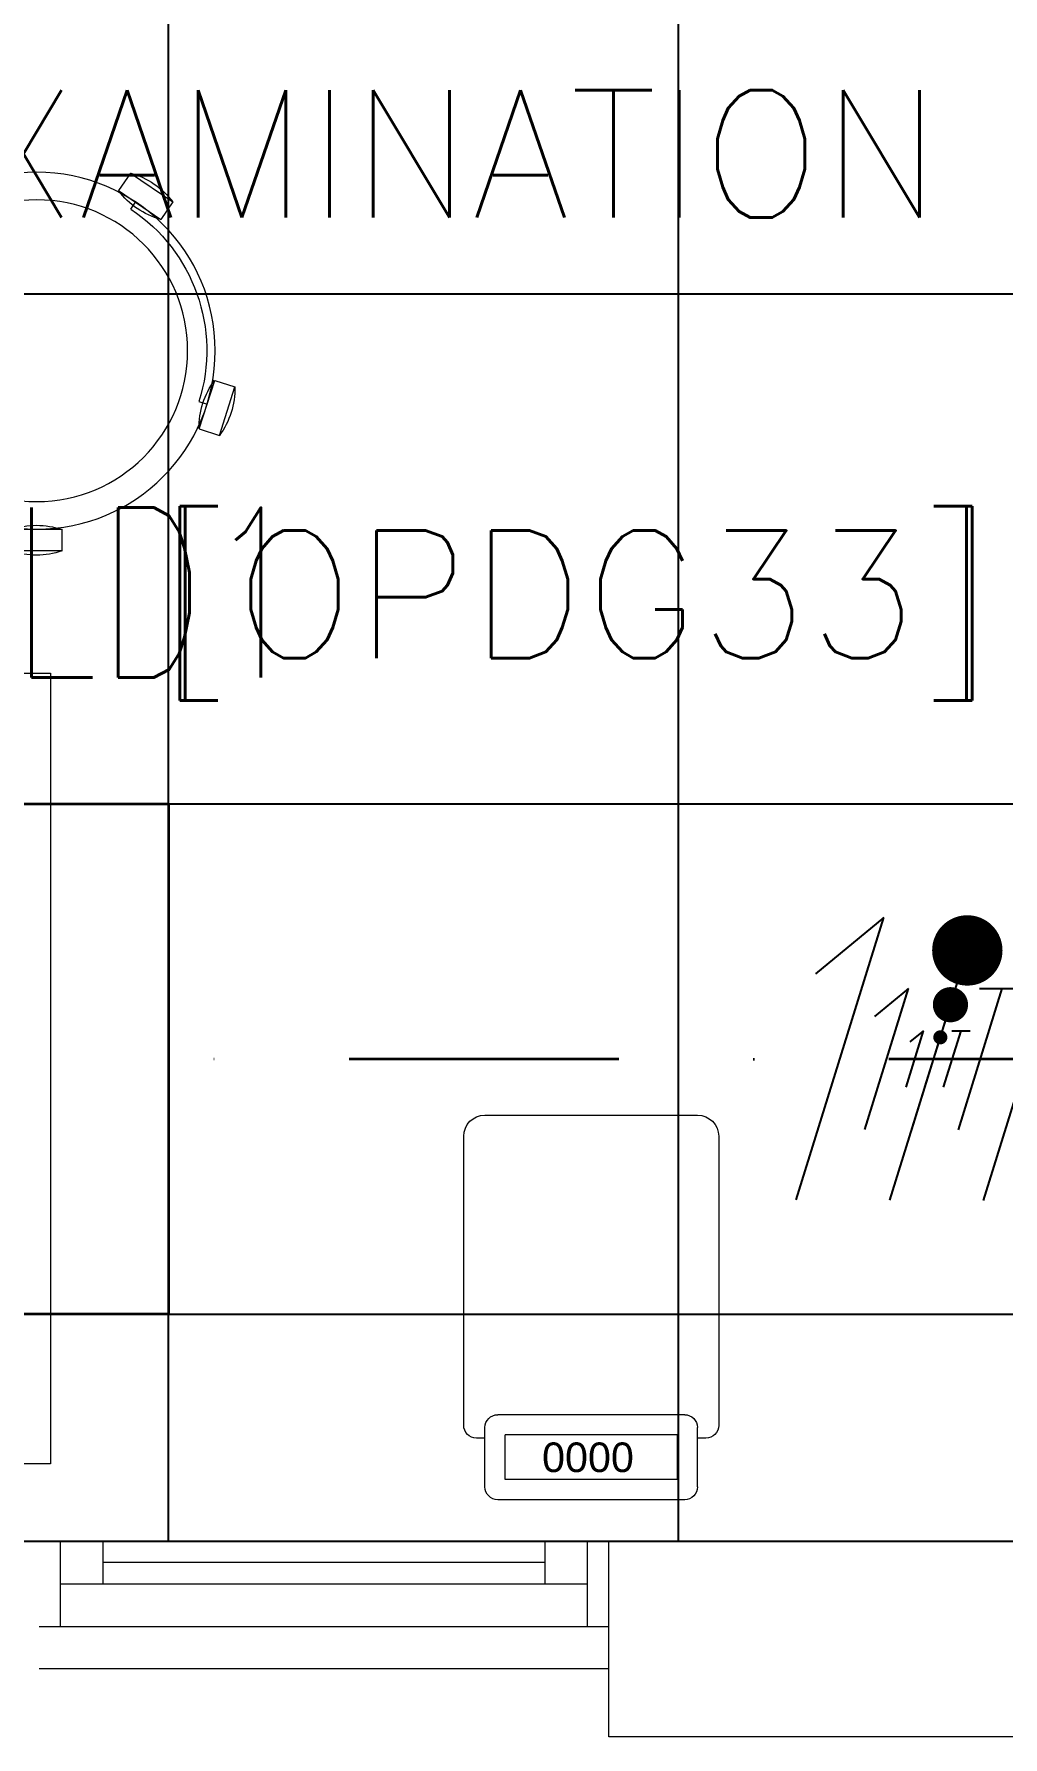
# Model space of a CAD drawing. Header units: inches. Extents: x -12418 to 183584, y -29325 to 19878.
# Drawn here: x 41842 to 42982, y -13097 to -11094 of the extents above; entities that cross this region are included whole.
import ezdxf
from ezdxf.enums import TextEntityAlignment as Align

# ---------------------------------------------------------------- set-up
doc = ezdxf.new("R2010")
doc.units = ezdxf.units.IN
doc.header["$LTSCALE"] = 25
doc.header["$MEASUREMENT"] = 0
doc.linetypes.add('DASHDOT', pattern=[25.4, 12.7, -6.35, 0, -6.35])
doc.layers.get('0').update_dxf_attribs({"color": 8})
for name, color, linetype, lineweight in [('00-Ground Floor$0$72_EGR_BASE_TEXT', 252, 'Continuous', 5), ('00-Ground Floor$0$Aluminum', 251, 'Continuous', 5), ('00-Ground Floor$0$LOADING', 253, 'Continuous', 5), ('00-Ground Floor$0$Walls', 251, 'Continuous', 5), ('E-LITE-CIRC-NUMB', 6, 'Continuous', 25), ('E-LITE-CLNG', 150, 'Continuous', 35), ('E-LITE-CLNG-CNDT', 6, 'DASHDOT', 35), ('E-LITE-CTRL', 6, 'Continuous', 25), ('E-LITE-IDEN', 6, 'Continuous', 25), ('E-POWR-WIRE', 6, 'Continuous', 25), ('E-POWR-WIRE @ 100', 6, 'Continuous', 25), ('E-POWR-WIRE @ 20', 6, 'Continuous', 25), ('E-POWR-WIRE @ 50', 6, 'Continuous', 25)]:
    doc.layers.add(name, color=color, linetype=linetype, lineweight=lineweight)
doc.layers.add('00-Ground Floor$0$False Ceiling', color=251, linetype='Continuous')
doc.styles.add('00-Ground Floor$0$SIMPLEX', font='SIMPLEX.shx', dxfattribs={"height": 150})
doc.styles.add('00-Ground Floor$0$Standard', font='arial.ttf')
doc.styles.add('DC_Simplex', font='SIMPLEX.shx', dxfattribs={"width": 0.7})

# ---------------------------------------------------------------- blocks, each defined once
blk = doc.blocks.new('00-Ground Floor$0$HF10037-P')
for p, q in [((0.2459, 0.134), (0.1859, 0.134)), ((0.1859, 0.134), (0.1859, 0.109)), ((0.2459, 0.134), (0.2459, 0.109)), ((0.2459, 0.109), (0.1859, 0.109)), ((0, 0), (-0.0142, -0.0583)), ((0, 0), (0.0243, -0.0059)), ((0.0243, -0.0059), (0.01, -0.0642)), ((0.4071, -0.0094), (0.431, -0.0018)), ((0.4071, -0.0094), (0.4255, -0.0665)), ((0.431, -0.0018), (0.4493, -0.0589)), ((0.4069, -0.0417), (0.4165, -0.0387)), ((-0.0142, -0.0583), (0.01, -0.0642)), ((0.4255, -0.0665), (0.4493, -0.0589)), ((0.0524, -0.2725), (0.0674, -0.2525)), ((0.0674, -0.2525), (0.1154, -0.2885)), ((0.3125, -0.2897), (0.362, -0.2558)), ((0.3761, -0.2764), (0.362, -0.2558)), ((0.0524, -0.2725), (0.1004, -0.3085)), ((0.3266, -0.3103), (0.3761, -0.2764)), ((0.3267, -0.268), (0.3323, -0.2763)), ((0.1004, -0.3085), (0.1154, -0.2885)), ((0.3266, -0.3103), (0.3125, -0.2897))]:
    blk.add_line(p, q)
for radius in [0.21, 0.1775]:
    blk.add_circle((0.2161, -0.1014), radius)
for centre, radius, start, end in [((0.2159, 0.0465), 0.0925, 71.0754, 108.9246), ((0.2159, 0.1965), 0.0925, 251.0754, 288.9246), ((0.0779, -0.0499), 0.0925, 147.3419, 185.1912), ((-0.0678, -0.0143), 0.0925, 327.3419, 5.1912), ((0.4996, -0.0113), 0.0925, 178.8412, 216.6904), ((0.3568, -0.057), 0.0925, 358.8412, 36.6904), ((0.2161, -0.1014), 0.2, 303.6037, 17.3657), ((0.0389, -0.3404), 0.0925, 34.1875, 72.0368), ((0.3867, -0.3449), 0.0925, 105.5121, 143.3614), ((0.1289, -0.2205), 0.0925, 214.1875, 252.0368), ((0.3019, -0.2212), 0.0925, 285.5121, 323.3614)]:
    blk.add_arc(centre, radius, start, end)
blk = doc.blocks.new('00-Ground Floor$0$HF13461A-P')
at = {"layer": '00-Ground Floor$0$LOADING'}
for p, q in [((0.2579, 0.4503), (0.0379, 0.4503)), ((0.0229, 0.4353), (0.0229, 0.3653)), ((0.2493, 0.4266), (0.0466, 0.4266)), ((0.0466, 0.4266), (0.0466, 0.3739)), ((0.2493, 0.4266), (0.2493, 0.3739)), ((0.2729, 0.4353), (0.2729, 0.3653)), ((-0.0021, 0.3628), (-0.0021, 0.0228)), ((0.0229, 0.3778), (0.0129, 0.3778)), ((0.2493, 0.3739), (0.0466, 0.3739)), ((0.2829, 0.3778), (0.2729, 0.3778)), ((0.2979, 0.0228), (0.2979, 0.3628)), ((0.2579, 0.3503), (0.0379, 0.3503)), ((0.0229, -0.0022), (0.2729, -0.0022))]:
    blk.add_line(p, q, dxfattribs=at)
for centre, radius, start, end in [((0.0379, 0.4353), 0.015, 90, 180), ((0.2579, 0.4353), 0.015, 0, 90), ((0.0129, 0.3628), 0.015, 90, 180), ((0.0379, 0.3653), 0.015, 180, 270), ((0.2579, 0.3653), 0.015, 270, 0), ((0.2829, 0.3628), 0.015, 0, 90), ((0.0229, 0.0228), 0.025, 180, 270), ((0.2729, 0.0228), 0.025, 270, 0)]:
    blk.add_arc(centre, radius, start, end, dxfattribs=at)
at = {"layer": '00-Ground Floor$0$LOADING', "style": '00-Ground Floor$0$Standard'}
blk.add_text('0000', height=0.03477, dxfattribs=at).set_placement((0.0901, 0.3829))
blk = doc.blocks.new('00-Ground Floor$0$A$Ce9e1c4c3')
at = {"layer": '00-Ground Floor$0$False Ceiling', "color": 254, "linetype": 'Continuous'}
for p, q in [((-58000, -12867.4), (-58000, -8847.4)), ((-57400, -12867.4), (-57400, -8847.4)), ((-59002.9, -11400), (-55142.5, -11400)), ((-59002.9, -12000), (-55142.5, -12000)), ((-59002.9, -12600), (-55142.5, -12600))]:
    blk.add_line(p, q, dxfattribs=at)
at = {"layer": '00-Ground Floor$0$False Ceiling', "color": 254}
blk.add_line((-55142.5, -12867.4, 0), (-59002.9, -12867.4, 0), dxfattribs=at)
blk = doc.blocks.new('00-Ground Floor')
at = {"layer": '00-Ground Floor$0$Aluminum'}
for p, q in [((41847.9, -12867.4, 0), (42517.9, -12867.4, 0)), ((41872.9, -12967.4, 0), (41872.9, -12867.4, 0)), ((41922.9, -12917.4, 0), (41922.9, -12867.4, 0)), ((42442.9, -12917.4, 0), (42442.9, -12867.4, 0)), ((42492.9, -12967.4, 0), (42492.9, -12867.4, 0)), ((42442.9, -12892.4, 0), (41922.9, -12892.4, 0)), ((41872.9, -12917.4, 0), (42492.9, -12917.4, 0)), ((41847.9, -12967.4, 0), (42517.9, -12967.4, 0)), ((42517.9, -13017.4, 0), (41847.9, -13017.4, 0))]:
    blk.add_line(p, q, dxfattribs=at)
at = {"layer": '00-Ground Floor$0$LOADING', "elevation": 0}
blk.add_lwpolyline([(41861.2, -11846), (41861.2, -12776), (41011.2, -12776), (41011.2, -11846), (41861.2, -11846)], dxfattribs=at)
at = {"layer": '00-Ground Floor$0$Walls'}
for p, q in [((43018, -12867.4, 0), (42517.9, -12867.4, 0)), ((42517.9, -13097.4, 0), (42517.9, -12867.4, 0)), ((43018, -13097.4, 0), (42517.9, -13097.4, 0))]:
    blk.add_line(p, q, dxfattribs=at)
at = {"layer": '00-Ground Floor$0$False Ceiling', "color": 254}
blk.add_blockref('00-Ground Floor$0$A$Ce9e1c4c3', (100000, 0), dxfattribs=at)
at = {"layer": '00-Ground Floor$0$LOADING', "xscale": -1000, "yscale": 1000, "zscale": 1000, "rotation": 180}
blk.add_blockref('00-Ground Floor$0$HF10037-P', (41628.8, -11568.2, 0), dxfattribs=at)
at = {"layer": '00-Ground Floor$0$LOADING', "lineweight": 0, "xscale": -1000, "yscale": 1000, "zscale": 1000, "rotation": 180}
blk.add_blockref('00-Ground Floor$0$HF13461A-P', (42349.3, -12368.1, 0), dxfattribs=at)
at = {"layer": '00-Ground Floor$0$72_EGR_BASE_TEXT', "insert": (42613.5, -10910.2), "char_height": 150, "width": 3493.221, "attachment_point": 2, "style": '00-Ground Floor$0$SIMPLEX'}
blk.add_mtext('PULMONARY CONSULTATION / EXAMINATION ROOM', dxfattribs=at)
at = {"layer": '00-Ground Floor$0$72_EGR_BASE_TEXT', "insert": (42479.2, -11678.3, 0), "char_height": 150, "attachment_point": 2, "style": '00-Ground Floor$0$SIMPLEX'}
blk.add_mtext('[OPDG33]', dxfattribs=at)
blk = doc.blocks.new('*U14')
blk.add_lwpolyline([(-300, 300), (-300, -300), (300, -300), (300, 300)], close=True)
blk.add_circle((0, 0), 45)
at = {"layer": 'E-LITE-CIRC-NUMB', "style": 'DC_Simplex', "width": 0.7, "flags": 8}
blk.add_attdef('CIRCUIT', text='', height=200, rotation=0, dxfattribs=at).set_placement((-473.9, 300), align=Align.RIGHT)
at = {"layer": 'E-LITE-CTRL', "style": 'DC_Simplex', "width": 0.7, "flags": 8}
blk.add_attdef('CONTROL', (1118.9, -935), '', height=200, rotation=360, dxfattribs=at)
at = {"layer": 'E-LITE-IDEN', "style": 'DC_Simplex', "width": 0.7, "flags": 8}
blk.add_attdef('TYPE', (-114.6, 448.6), '', height=200, rotation=360, dxfattribs=at)
blk = doc.blocks.new('*U74')
for p, q in [((-1.617, -1.658), (-0.587, 1.663)), ((-0.587, 1.663), (-1.389, 1.004)), ((-0.515, -1.66), (0.515, 1.66)), ((0.587, -1.663), (1.617, 1.658)), ((1.078, 1.659), (2.157, 1.657))]:
    blk.add_line(p, q)
at = {"const_width": 0.414}
blk.add_lwpolyline([(0.19, 1.278, 1), (0.604, 1.277, 1)], format="xyb", close=True, dxfattribs=at)
blk = doc.blocks.new('*U1305')
at = {"layer": 'E-POWR-WIRE @ 100', "xscale": 100, "yscale": 100, "zscale": 100}
blk.add_blockref('*U74', (42900, -12300), dxfattribs=at)
at = {"layer": 'E-POWR-WIRE @ 20', "xscale": 20, "yscale": 20, "zscale": 20}
blk.add_blockref('*U74', (42900, -12300), dxfattribs=at)
at = {"layer": 'E-POWR-WIRE @ 50', "xscale": 50, "yscale": 50, "zscale": 50}
blk.add_blockref('*U74', (42900, -12300), dxfattribs=at)

msp = doc.modelspace()

# ---------------------------------------------------------------- linework, layer by layer
at = {"layer": 'E-LITE-CLNG-CNDT'}
msp.add_lwpolyline([(43800, -12300), (42000, -12300)], dxfattribs=at)

# ---------------------------------------------------------------- block references
at = {"layer": 'E-LITE-CLNG'}
ref = msp.add_blockref('*U14', (41700, -12300), dxfattribs=dict(at, xscale=-1))
ref.add_attrib('TYPE', 'LD1', (41814.6, -11851.4), dxfattribs={"layer": 'E-LITE-IDEN', "height": 200, "rotation": 0, "style": 'DC_Simplex', "width": 0.7, "flags": 8})
at = {"layer": 'E-LITE-CLNG-CNDT', "color": 1}
msp.add_blockref('00-Ground Floor', (0, 0), dxfattribs=at)
at = {"layer": 'E-POWR-WIRE'}
msp.add_blockref('*U1305', (0, 0), dxfattribs=at)

doc.saveas('drawing.dxf')
